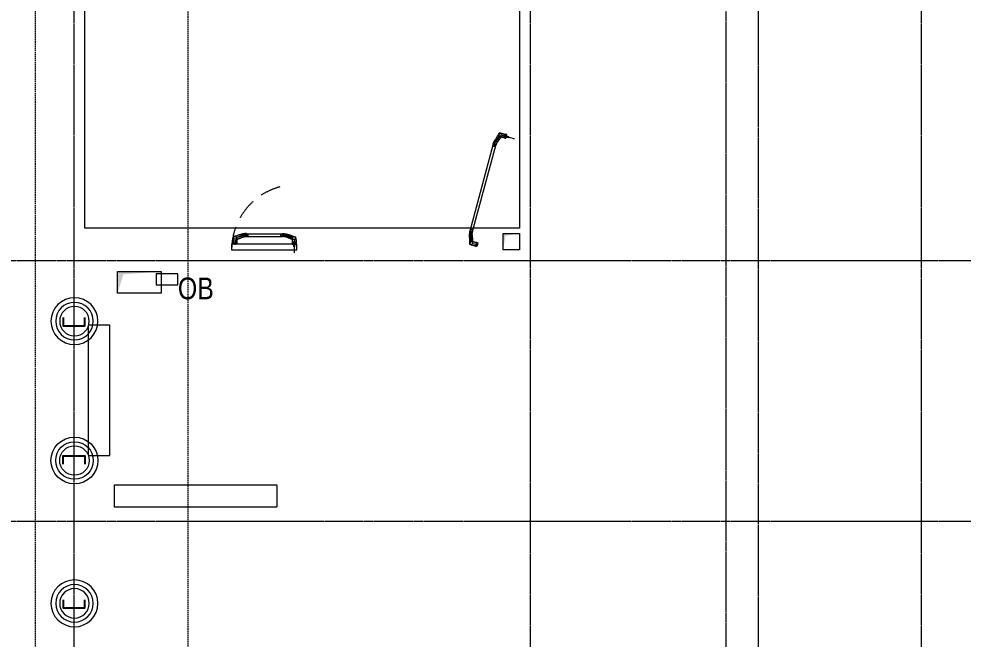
# Model space of a CAD drawing. Header units: millimetres. Extents: x -65509 to 912790, y 446 to 713294.
# Drawn here: x 116889 to 125580, y 382689 to 388404 of the extents above; entities that cross this region are included whole.
import ezdxf

# ---------------------------------------------------------------- set-up
doc = ezdxf.new("R2010")
doc.units = ezdxf.units.MM
for name, pattern in [('CENTER2', [28.575, 19.05, -3.175, 3.175, -3.175]), ('CENTERLINE', [30, 12, -1.5, 3, -1.5, 12]), ('DASHED', [19.05, 12.7, -6.35]), ('HIDDEN', [9.525, 6.35, -3.175]), ('HIDDEN2', [4.7625, 3.175, -1.5875])]:
    doc.linetypes.add(name, pattern=pattern)
for name, color, linetype, lineweight in [('АР_Двери_внутренние_антипаника', 250, 'Continuous', 0), ('АР_Разрезы марка', 7, 'Continuous', 13), ('АР_Ф_ЛК', 250, 'Continuous', 5), ('ВК_Шахты', 250, 'Continuous', 9), ('КМ_Фахверки', 250, 'Continuous', 25), ('ОВ_коллекторы', 250, 'Continuous', 25), ('ОВ_Отопление', 250, 'Continuous', 5), ('РД_Оси_100', 250, 'Continuous', 0)]:
    doc.layers.add(name, color=color, linetype=linetype, lineweight=lineweight)
doc.layers.add('АР_Делит', color=250, linetype='Continuous', lineweight=0, plot=False)
doc.layers.add('АР_Отопительные приборы', color=1, linetype='HIDDEN2', lineweight=0, true_color=0xff0000)
doc.styles.add('style1', font='ARIALN.TTF')

# ---------------------------------------------------------------- blocks, each defined once
blk = doc.blocks.new('СОШ_2200_АР_ОСИ_М100_28.05.24')
at = {"layer": 'АР_Делит', "color": 5, "linetype": 'DASHED'}
blk.add_lwpolyline([(114955, 135155), (114955, -355), (93595.036, -355), (93595.036, 13855), (94145, 13855), (94145, 68320), (66055, 68320), (66055, 13857.73), (83455, 13857.73), (83455, -355), (45245, -355), (45245, 13145), (44695, 13145), (44695, 26755), (45245, 26755), (45245, 68320), (20455, 68320), (20455, 26755), (27955, 26755), (27955, 13145), (-355, 13145), (-355, 100855)], dxfattribs=at)
at = {"layer": 'РД_Оси_100', "linetype": 'CENTER2'}
for p, q in [((0, -6155), (0, 139938.679)), ((4200, -6155), (4200, 139938.679)), ((-5954.958, 90900), (119910, 90900)), ((-5954.958, 88500), (119910, 88500))]:
    blk.add_line(p, q, dxfattribs=at)
for points in [[(5849.555, 139938.679), (6000, 139538.679), (6000, -6194.559)], [(6300, -6195.83), (6300, 139538.679), (6450, 139938.679)], [(7800, -6155), (7800, 139938.679)]]:
    blk.add_lwpolyline(points, dxfattribs=at)
blk = doc.blocks.new('ЛК_4000х9400')
for points in [[(6500, 3915), (2300, 3915), (2300, 3955), (6800, 3955), (6800, 3915), (6500, 3915)], [(4128.6, 45), (2300, 45), (2300, 85), (4146.2, 85)], [(4601.1, 85), (6800, 85), (6800, 45), (4583.4, 45)]]:
    blk.add_lwpolyline(points)
at = {"layer": 'АР_Делит'}
blk.add_lwpolyline([(-400, 4000), (9000, 4000), (9000, 0), (-400, 0)], close=True, dxfattribs=at)
at = {"layer": 'АР_Ф_ЛК'}
for p, q in [((2600, 4000), (2600, 3955)), ((2900, 4000), (2900, 3955)), ((3200, 4000), (3200, 3955)), ((3500, 4000), (3500, 3955)), ((3800, 4000), (3800, 3955)), ((4100, 4000), (4100, 3955)), ((4400, 4000), (4400, 3955)), ((4700, 4000), (4700, 3955)), ((5000, 4000), (5000, 3955)), ((5300, 4000), (5300, 3955)), ((5600, 4000), (5600, 3955)), ((5900, 4000), (5900, 3955)), ((6200, 4000), (6200, 3955)), ((6500, 4000), (6500, 3955)), ((2600, 3915), (2600, 2255)), ((2900, 3915), (2900, 2255)), ((3200, 3915), (3200, 2255)), ((3500, 3915), (3500, 2255)), ((3800, 3915), (3800, 2255)), ((4100, 3915), (4100, 2255)), ((4400, 3915), (4400, 2255)), ((4700, 3915), (4700, 2255)), ((5000, 3915), (5000, 2255)), ((5300, 3915), (5300, 2255)), ((5600, 3915), (5600, 2255)), ((5900, 3915), (5900, 2255)), ((6200, 3915), (6200, 2255)), ((6500, 3915), (6500, 2255)), ((2600, 2215), (2600, 2190)), ((2900, 2215), (2900, 2190)), ((3200, 2215), (3200, 2190)), ((3500, 2215), (3500, 2190)), ((3800, 2215), (3800, 2190)), ((4100, 2215), (4100, 2190)), ((4400, 2215), (4400, 2190)), ((4700, 2215), (4700, 2190)), ((5000, 2215), (5000, 2190)), ((5300, 2215), (5300, 2190)), ((5600, 2215), (5600, 2190)), ((5900, 2215), (5900, 2190)), ((6200, 2215), (6200, 2190)), ((6500, 2215), (6500, 2190)), ((2600, 2150), (2600, 1850)), ((6500, 2150), (6500, 1850)), ((2600, 1810), (2600, 1785)), ((2600, 1745), (2600, 85)), ((2900, 1810), (2900, 1785)), ((2900, 1745), (2900, 85)), ((3200, 1810), (3200, 1785)), ((3200, 1745), (3200, 85)), ((3500, 1810), (3500, 1785)), ((3500, 1745), (3500, 85)), ((3800, 1810), (3800, 1785)), ((3800, 1745), (3800, 85)), ((4100, 1810), (4100, 1785)), ((4100, 1745), (4100, 85)), ((4400, 1810), (4400, 1785)), ((4400, 1745), (4400, 660.7)), ((4700, 1810), (4700, 1785)), ((4700, 1745), (4700, 1341.4)), ((5600, 1810), (5600, 1785)), ((5600, 1745), (5600, 85)), ((5900, 1810), (5900, 1785)), ((5900, 1745), (5900, 85)), ((6200, 1810), (6200, 1785)), ((6200, 1745), (6200, 85)), ((6500, 1810), (6500, 1785)), ((6500, 1745), (6500, 85)), ((5300, 1670.8), (5300, 85)), ((5000, 912.3), (5000, 85)), ((4700, 309.5), (4700, 85)), ((2600, 45), (2600, 0)), ((2900, 45), (2900, 0)), ((3200, 45), (3200, 0)), ((3500, 45), (3500, 0)), ((3800, 45), (3800, 0)), ((4100, 45), (4100, 0)), ((4700, 45), (4700, 0)), ((5000, 45), (5000, 0)), ((5300, 45), (5300, 0)), ((5600, 45), (5600, 0)), ((5900, 45), (5900, 0)), ((6200, 45), (6200, 0)), ((6500, 45), (6500, 0))]:
    blk.add_line(p, q, dxfattribs=at)
for points in [[(6500, 3085, 0, 150, 0), (6033.8, 3085, 0, 0, 0), (2600, 3085, 0, 0, 0)], [(2600, 915, 0, 150, 0), (3066.2, 915, 0, 0, 0), (4400, 915, 0, 0, 0)], [(5121.5, 915, 0, 150, 0), (5587.8, 915, 0, 0, 0), (6500, 915, 0, 0, 0)]]:
    blk.add_lwpolyline(points, format="xyseb", dxfattribs=at)
for points in [[(4877.9, 1745), (2445, 1745), (2445, 2255), (6655, 2255), (6655, 1745), (5332.7, 1745)], [(4895.5, 1785), (2485, 1785), (2485, 2215), (6615, 2215), (6615, 1785), (5350.3, 1785)], [(4906.5, 1810), (2510, 1810), (2510, 2190), (6590, 2190), (6590, 1810), (5361.3, 1810)]]:
    blk.add_lwpolyline(points, dxfattribs=at)
for points in [[(2550, 2150), (6550, 2150), (6550, 1850), (2550, 1850)], [(2600, 2150), (6500, 2150), (6500, 1850), (2600, 1850)]]:
    blk.add_lwpolyline(points, close=True, dxfattribs=at)
at = {"layer": 'АР_Ф_ЛК', "lineweight": 0}
for points in [[(4924.2, 1850), (4566.9, 1039.4), (4659.5, 862), (4373.5, 988), (4466.1, 810.6), (4108.8, 0)], [(5379, 1850), (5021.7, 1039.4), (5114.3, 862), (4828.3, 988), (4920.9, 810.6), (4563.6, 0)]]:
    blk.add_lwpolyline(points, dxfattribs=at)
blk = doc.blocks.new('otv')
at = {"linetype": 'Continuous'}
blk.add_lwpolyline([(0, -1), (0, 0), (1, 0), (1, -1)], close=True, dxfattribs=at)
blk.add_solid([(0, -1), (0, 0), (0.135, -0.137), (1, 0)], dxfattribs=at)
blk = doc.blocks.new('Ф_пеноблок 200')
at = {"layer": 'АР_Делит', "color": 1}
for radius in [216.3, 173, 136.2]:
    blk.add_circle((103.4, -41.9), radius, dxfattribs=at)
at = {"layer": 'КМ_Фахверки'}
blk.add_lwpolyline([(0, -75), (0, 0), (200, 0), (200, -75)], dxfattribs=at)
blk = doc.blocks.new('UUNEW01NEW00')
at = {"layer": 'АР_Двери_внутренние_антипаника', "color": 1, "linetype": 'Continuous'}
for p, q in [((-9.3, 0.2), (-14.4, -1.5)), ((-9.2, 0.8), (-9.3, 0.2)), ((-9.3, -0.1), (-9.3, 0.2)), ((-9.2, 0.2), (-9.3, 0.2)), ((-9.1, 1), (-9.2, 0.8)), ((-8.9, 0.5), (-9.2, 0.2)), ((-9.1, 19.3), (-8.9, 19.4)), ((-9.1, 19.3), (-9, 18.8)), ((-9, 1.2), (-9.1, 1)), ((-9, 18.8), (-8.8, 18.6)), ((-8.8, 1.3), (-9, 1.2)), ((-8.9, 19.4), (-8.5, 19.5)), ((-8.7, 0.8), (-8.9, 0.5)), ((-8.8, 18.6), (-8.6, 18.4)), ((-8.6, 0.9), (-8.7, 0.8)), ((-8.6, 18.4), (-8.4, 18.2)), ((-8.6, 1), (-8.6, 0.9)), ((-8.5, 1), (-8.6, 1)), ((-8.5, 19.5), (-8.2, 19.5)), ((-8.4, 0.8), (-8.5, 1.5)), ((-8.4, 1.3), (-8.5, 1)), ((-8.4, 18.2), (-8.1, 18.1)), ((-8.4, 1.4), (-8.4, 0.4)), ((-8.3, 0.5), (-8.4, 0.8)), ((-8.4, 0.4), (-8.4, -0.4)), ((-8.4, 0.4), (-8.3, 0.4)), ((-8.1, 0.2), (-8.3, 0.5)), ((-8.2, 19.5), (-7.8, 19.6)), ((-8.1, 18.1), (-7.6, 18)), ((-7.8, 0.1), (-8.1, 0.2)), ((-7.8, 19.6), (-7.5, 19.6)), ((-7.4, 0), (-7.8, 0.1)), ((-7.5, 18.3), (-7.6, 18.2)), ((-7.6, 18.2), (-7.6, 18)), ((-7.6, 18), (-7.6, 16.2)), ((-7.6, 16.2), (-7.6, 14.1)), ((-7.6, 14.1), (-7.6, 12.2)), ((-7.6, 12.2), (-7.6, 9.8)), ((-7.6, 9.8), (-7.6, 7.8)), ((-7.6, 7.8), (-7.6, 6.2)), ((-7.6, 6.2), (-7.6, 4.7)), ((-7.6, 4.7), (-7.5, 3.2)), ((-7.5, 19.6), (-7.1, 19.6)), ((-7.4, 18.3), (-7.5, 18.3)), ((-7.5, 3.2), (-7.5, 1.6)), ((-7.5, 1.6), (-7.4, 0)), ((-7.5, 0), (-7.5, 0)), ((-7.5, 0), (-7.3, 0)), ((-7.3, 18.3), (-7.4, 18.3)), ((-7.4, 0), (7.4, 0)), ((-7.2, 18.3), (-7.3, 18.3)), ((-7.3, 0), (7.3, 0)), ((-7.1, 18.3), (-7.2, 18.3)), ((-7.1, 24), (-7.1, 19.6)), ((-7.1, 19.6), (7.1, 19.6)), ((-7.1, 19.6), (-7.1, 18.3)), ((7.1, 18.3), (-7.1, 18.3)), ((-3.5, 16), (-4.6, 16.4)), ((-4.6, 16.4), (-4.6, 16.3)), ((-3.5, 15.9), (-4.6, 16.3)), ((-4.6, 16.3), (-3.8, 14.8)), ((-3.8, 14.8), (-3.3, 14.8)), ((-3, 14.7), (-3.8, 14.7)), ((-3.8, 14.7), (-3.8, 14.6)), ((-3, 14.6), (-3.8, 14.6)), ((-3.8, 14.6), (-3.8, 13.7)), ((-3.8, 13.7), (-3, 13.7)), ((-3.3, 14.8), (-3.6, 15.5)), ((-3.6, 15.5), (-2.7, 15.3)), ((-3.3, 14.9), (-3.6, 15.5)), ((-2.3, 15.7), (-3.5, 16)), ((-2.3, 15.6), (-3.5, 15.9)), ((-3.1, 14.4), (-3.4, 14.4)), ((-3.4, 14.4), (-3.4, 13.9)), ((-3.4, 14), (-3.1, 14)), ((-3.4, 13.9), (-3.1, 13.9)), ((-3.3, 14.9), (-3.3, 14.8)), ((-3, 14.4), (-3.1, 14.4)), ((-3.1, 14), (-3.1, 13.9)), ((-3.1, 14), (-3, 14)), ((-3.1, 13.9), (-3, 13.9)), ((-3, 14.7), (-3, 14.6)), ((-2.9, 14.7), (-3, 14.7)), ((-2.9, 14.6), (-3, 14.6)), ((-2.9, 14.4), (-3, 14.4)), ((-3, 14.4), (-3, 14.4)), ((-3, 14.4), (-3, 14.4)), ((-3, 14), (-3, 14)), ((-3, 14), (-3, 14)), ((-3, 14), (-2.9, 14)), ((-3, 13.9), (-3, 13.9)), ((-3, 13.9), (-3, 13.9)), ((-3, 13.9), (-2.9, 13.9)), ((-3, 13.7), (-2.9, 13.7)), ((-2.8, 14.7), (-2.9, 14.7)), ((-2.9, 14.7), (-2.9, 14.7)), ((-2.8, 14.5), (-2.9, 14.6)), ((-2.9, 14.6), (-2.9, 14.6)), ((-2.9, 14.3), (-2.9, 14.4)), ((-2.9, 14.3), (-2.9, 14.3)), ((-2.9, 14.3), (-2.9, 14.3)), ((-2.9, 14.3), (-2.9, 14.3)), ((-2.9, 14), (-2.9, 14.3)), ((-2.9, 14.1), (-2.9, 14)), ((-2.9, 14), (-2.9, 14.1)), ((-2.9, 14.1), (-2.9, 14.1)), ((-2.9, 14.1), (-2.9, 14.1)), ((-2.9, 14.1), (-2.9, 14.1)), ((-2.9, 14), (-2.9, 14)), ((-2.9, 13.9), (-2.9, 14)), ((-2.9, 14), (-2.9, 14)), ((-2.9, 14), (-2.9, 14)), ((-2.9, 13.9), (-2.9, 13.9)), ((-2.9, 13.9), (-2.9, 13.9)), ((-2.9, 13.7), (-2.8, 13.7)), ((-2.7, 14.6), (-2.8, 14.7)), ((-2.7, 14.5), (-2.8, 14.5)), ((-2.8, 13.7), (-2.8, 13.8)), ((-2.8, 13.8), (-2.7, 13.8)), ((-2.7, 15.3), (-1.7, 15.1)), ((-2.6, 14.6), (-2.7, 14.6)), ((-2.6, 14.5), (-2.7, 14.5)), ((-2.7, 13.8), (-2.6, 13.8)), ((-2.6, 14.5), (-2.6, 14.6)), ((-2.6, 14.6), (-2.6, 14.6)), ((-2.6, 14.4), (-2.6, 14.5)), ((-2.5, 14.5), (-2.6, 14.5)), ((-2.5, 14.4), (-2.6, 14.4)), ((-2.6, 14.4), (-2.6, 14.4)), ((-2.6, 13.8), (-2.6, 13.9)), ((-2.6, 13.9), (-2.5, 13.9)), ((-2.5, 14.4), (-2.5, 14.5)), ((-2.5, 14.4), (-2.5, 14.3)), ((-2.5, 14.3), (-2.5, 14.4)), ((-2.5, 14), (-2.5, 14.3)), ((-2.5, 13.9), (-2.5, 14)), ((-1, 15.5), (-2.3, 15.7)), ((-1, 15.4), (-2.3, 15.6)), ((-2.2, 14.5), (-2.3, 14.5)), ((-2.3, 14.5), (-2.3, 14.4)), ((-2.3, 14.4), (-2.3, 14.3)), ((-2.2, 14.4), (-2.3, 14.4)), ((-2.3, 14.4), (-2.3, 14.3)), ((-2.3, 14.3), (-2.3, 14)), ((-2.3, 14), (-2.3, 13.9)), ((-2.3, 13.9), (-2.3, 13.9)), ((-2.3, 13.9), (-2.2, 13.8)), ((-2.1, 14.6), (-2.2, 14.6)), ((-2.2, 14.6), (-2.2, 14.5)), ((-2.1, 14.5), (-2.2, 14.5)), ((-2.2, 14.5), (-2.2, 14.4)), ((-2.2, 13.8), (-2.2, 13.8)), ((-2.2, 13.8), (-2.1, 13.8)), ((-2, 14.7), (-2.1, 14.6)), ((-2, 14.6), (-2.1, 14.5)), ((-2.1, 14.6), (-2.1, 14.6)), ((-2.1, 14.5), (-2.1, 14.5)), ((-2.1, 13.8), (-2, 13.7)), ((-1.9, 14.7), (-2, 14.7)), ((-1.9, 14.6), (-2, 14.6)), ((-2, 13.7), (-2, 13.7)), ((-2, 13.7), (-1.9, 13.7)), ((-1.8, 14.7), (-1.9, 14.7)), ((-1.8, 14.6), (-1.9, 14.6)), ((-1.8, 14.4), (-1.9, 14.4)), ((-1.9, 14.4), (-1.9, 14.3)), ((-1.9, 14.3), (-1.9, 14)), ((-1.9, 14.3), (-1.9, 14.3)), ((-1.9, 14.3), (-1.9, 14.3)), ((-1.9, 14.3), (-1.9, 14.3)), ((-1.9, 14.1), (-1.9, 14.1)), ((-1.9, 14.1), (-1.9, 14.1)), ((-1.9, 14.1), (-1.9, 14.1)), ((-1.9, 14.1), (-1.8, 14)), ((-1.9, 14), (-1.9, 14)), ((-1.9, 14), (-1.9, 14)), ((-1.9, 14), (-1.9, 13.9)), ((-1.9, 13.9), (-1.8, 13.9)), ((-1.9, 13.7), (-1.8, 13.7)), ((-1.8, 14.7), (-1.8, 14.6)), ((-1.5, 14.7), (-1.8, 14.7)), ((-1.5, 14.6), (-1.8, 14.6)), ((-1.7, 14.4), (-1.8, 14.4)), ((-1.8, 14.4), (-1.8, 14.4)), ((-1.8, 14.4), (-1.8, 14.4)), ((-1.8, 14), (-1.8, 14)), ((-1.8, 14), (-1.8, 14)), ((-1.8, 14), (-1.7, 14)), ((-1.8, 13.9), (-1.8, 13.9)), ((-1.8, 13.9), (-1.8, 13.9)), ((-1.8, 13.9), (-1.7, 13.9)), ((-1.8, 13.7), (-1.5, 13.7)), ((-1.7, 15.1), (-0.7, 15)), ((-1.7, 14.4), (-1.7, 14.4)), ((-1.6, 14.4), (-1.7, 14.4)), ((-1.7, 14), (-1.7, 13.9)), ((-1.7, 14), (-1.7, 14)), ((-1.7, 14), (-1.6, 14)), ((-1.7, 13.9), (-1.6, 13.9)), ((-1.7, 13.9), (-1.7, 13.9)), ((-1.5, 14.4), (-1.6, 14.4)), ((-1.6, 14.4), (-1.6, 14.4)), ((-1.6, 14), (-1.6, 13.9)), ((-1.6, 14), (-1.6, 14)), ((-1.6, 14), (-1.5, 14)), ((-1.6, 13.9), (-1.6, 13.9)), ((-1.6, 13.9), (-1.5, 13.9)), ((-1.5, 14.7), (-1.5, 14.6)), ((-1.4, 14.7), (-1.5, 14.7)), ((-1.4, 14.6), (-1.5, 14.6)), ((-1.4, 14.3), (-1.5, 14.4)), ((-1.5, 14.4), (-1.5, 14.4)), ((-1.5, 14.4), (-1.5, 14.4)), ((-1.5, 14), (-1.4, 14.1)), ((-1.5, 14), (-1.5, 14)), ((-1.5, 14), (-1.5, 14)), ((-1.5, 14), (-1.5, 14)), ((-1.5, 13.9), (-1.5, 13.9)), ((-1.5, 13.9), (-1.5, 13.9)), ((-1.5, 13.9), (-1.5, 13.9)), ((-1.5, 13.9), (-1.4, 13.9)), ((-1.5, 13.7), (-1.4, 13.7)), ((-1.3, 14.7), (-1.4, 14.7)), ((-1.3, 14.6), (-1.4, 14.6)), ((-1.4, 14.3), (-1.4, 14.3)), ((-1.4, 14.3), (-1.4, 14.3)), ((-1.4, 14.3), (-1.4, 14.3)), ((-1.4, 14), (-1.4, 14.3)), ((-1.4, 14.1), (-1.4, 14)), ((-1.4, 14.1), (-1.4, 14.1)), ((-1.4, 14.1), (-1.4, 14.1)), ((-1.4, 14.1), (-1.4, 14.1)), ((-1.4, 13.9), (-1.4, 14)), ((-1.4, 14), (-1.4, 14)), ((-1.4, 14), (-1.4, 14)), ((-1.4, 13.7), (-1.3, 13.7)), ((-1.2, 14.6), (-1.3, 14.7)), ((-1.3, 14.7), (-1.3, 14.7)), ((-1.3, 14.5), (-1.3, 14.6)), ((-1.2, 14.5), (-1.3, 14.5)), ((-1.3, 13.7), (-1.2, 13.8)), ((-1.1, 14.6), (-1.2, 14.6)), ((-1.1, 14.5), (-1.2, 14.5)), ((-1.2, 13.8), (-1.2, 13.8)), ((-1.2, 13.8), (-1.1, 13.8)), ((-1.1, 14.5), (-1.1, 14.6)), ((-1.1, 14.6), (-1.1, 14.6)), ((-1.1, 14.4), (-1.1, 14.5)), ((-1, 14.5), (-1.1, 14.5)), ((-1, 14.4), (-1.1, 14.4)), ((-1.1, 14.4), (-1.1, 14.4)), ((-1.1, 13.8), (-1.1, 13.9)), ((-1.1, 13.9), (-1, 13.9)), ((0, 16.5), (-1, 15.5)), ((0, 16.4), (-1, 15.4)), ((-1, 15.5), (-1, 15.4)), ((-1, 14.4), (-1, 14.5)), ((-1, 14.3), (-1, 14.4)), ((-1, 14.4), (-1, 14.3)), ((-1, 14), (-1, 14.3)), ((-1, 13.9), (-1, 14)), ((0, 14.7), (-0.8, 14.7)), ((-0.8, 14.7), (-0.8, 14.6)), ((0, 14.6), (-0.8, 14.6)), ((-0.8, 14.6), (-0.8, 13.7)), ((-0.8, 13.7), (-0.4, 13.7)), ((-0.7, 15), (0, 15.7)), ((-0.1, 14.4), (-0.4, 14.4)), ((-0.4, 14.4), (-0.4, 14.2)), ((-0.4, 14.3), (-0.1, 14.3)), ((-0.4, 14.2), (-0.1, 14.2)), ((-0.4, 14.1), (-0.2, 14.1)), ((-0.4, 13.7), (-0.4, 14.1)), ((-0.2, 14.1), (0, 13.7)), ((0, 14.4), (-0.1, 14.4)), ((-0.1, 14.4), (-0.1, 14.4)), ((-0.1, 14.4), (-0.1, 14.4)), ((-0.1, 14.3), (-0.1, 14.2)), ((-0.1, 14.3), (-0.1, 14.3)), ((-0.1, 14.3), (-0.1, 14.3)), ((-0.1, 14.3), (0, 14.3)), ((-0.1, 14.2), (-0.1, 14.2)), ((-0.1, 14.2), (-0.1, 14.2)), ((-0.1, 14.2), (0, 14.2)), ((0, 16.5), (0, 16.4)), ((1, 15.5), (0, 16.5)), ((1, 15.4), (0, 16.4)), ((0, 15.7), (0.7, 15)), ((0, 14.7), (0, 14.6)), ((0.1, 14.7), (0, 14.7)), ((0.1, 14.6), (0, 14.6)), ((0, 14.3), (0, 14.4)), ((0, 14.4), (0, 14.4)), ((0, 14.3), (0, 14.4)), ((0, 14.4), (0, 14.4)), ((0, 14.4), (0, 14.4)), ((0, 14.4), (0, 14.4)), ((0, 14.4), (0, 14.4)), ((0, 14.3), (0, 14.3)), ((0, 14.3), (0, 14.3)), ((0, 14.3), (0, 14.3)), ((0, 14.2), (0, 14.3)), ((0, 14.3), (0, 14.3)), ((0, 14.3), (0, 14.3)), ((0, 14.3), (0, 14.3)), ((0, 14.2), (0, 14.2)), ((0, 14.2), (0, 14.2)), ((0, 13.7), (0.5, 13.7)), ((0.2, 14.7), (0.1, 14.7)), ((0.2, 14.6), (0.1, 14.6)), ((0.3, 14.6), (0.2, 14.7)), ((0.2, 14.7), (0.2, 14.7)), ((0.2, 14.5), (0.2, 14.6)), ((0.3, 14.5), (0.2, 14.5)), ((0.5, 13.7), (0.2, 14.1)), ((0.2, 14.1), (0.3, 14.1)), ((0.4, 14.6), (0.3, 14.6)), ((0.4, 14.5), (0.3, 14.5)), ((0.3, 14.1), (0.4, 14.2)), ((0.3, 14.1), (0.3, 14.1)), ((0.5, 13.8), (0.3, 14.1)), ((0.4, 14.5), (0.4, 14.6)), ((0.4, 14.6), (0.4, 14.6)), ((0.4, 14.4), (0.4, 14.5)), ((0.4, 14.4), (0.4, 14.5)), ((0.4, 14.5), (0.4, 14.5)), ((0.4, 14.3), (0.4, 14.4)), ((0.4, 14.4), (0.4, 14.4)), ((0.4, 14.4), (0.4, 14.4)), ((0.4, 14.2), (0.4, 14.3)), ((0.4, 14.3), (0.4, 14.3)), ((0.4, 14.2), (0.4, 14.2)), ((0.5, 13.8), (0.5, 13.7)), ((0.7, 15), (1.7, 15.1)), ((0.7, 14.7), (0.7, 14.6)), ((1.4, 14.7), (0.7, 14.7)), ((1.4, 14.6), (0.7, 14.6)), ((0.7, 14.6), (0.7, 13.7)), ((0.7, 13.7), (1.1, 13.7)), ((2.3, 15.7), (1, 15.5)), ((2.3, 15.6), (1, 15.4)), ((1, 15.5), (1, 15.4)), ((1.1, 13.7), (1.1, 14.3)), ((1.1, 14.3), (1.2, 14.3)), ((1.2, 14.3), (1.5, 13.7)), ((1.4, 14.7), (1.4, 14.6)), ((1.6, 14.2), (1.4, 14.7)), ((1.6, 14.1), (1.4, 14.6)), ((1.5, 13.7), (1.8, 13.7)), ((1.6, 14.2), (1.6, 14.1)), ((1.7, 14.2), (1.6, 14.2)), ((1.7, 14.1), (1.6, 14.1)), ((1.7, 15.1), (2.7, 15.3)), ((1.9, 14.7), (1.7, 14.2)), ((1.9, 14.6), (1.7, 14.1)), ((1.7, 14.2), (1.7, 14.1)), ((1.8, 13.7), (2, 14.3)), ((1.9, 14.7), (1.9, 14.6)), ((2.5, 14.7), (1.9, 14.7)), ((2.5, 14.6), (1.9, 14.6)), ((2, 14.3), (2.2, 14.3)), ((2.2, 14.3), (2.2, 13.7)), ((2.2, 13.7), (2.5, 13.7)), ((3.5, 16), (2.3, 15.7)), ((3.5, 15.9), (2.3, 15.6)), ((2.5, 14.7), (2.5, 14.6)), ((2.5, 13.7), (2.5, 14.6)), ((2.7, 15.3), (3.6, 15.5)), ((3.1, 14.7), (2.7, 13.8)), ((3.1, 14.6), (2.7, 13.7)), ((2.7, 13.8), (2.7, 13.7)), ((2.7, 13.7), (3.2, 13.7)), ((3.1, 14.7), (3.1, 14.6)), ((3.9, 14.7), (3.1, 14.7)), ((3.9, 14.6), (3.1, 14.6)), ((3.2, 13.7), (3.2, 13.9)), ((3.2, 13.9), (3.8, 13.9)), ((3.6, 15.5), (3.3, 14.8)), ((3.6, 15.5), (3.3, 14.9)), ((3.3, 14.9), (3.3, 14.8)), ((3.3, 14.8), (3.8, 14.8)), ((3.4, 14.3), (3.3, 14)), ((3.3, 14.1), (3.7, 14.1)), ((3.3, 14), (3.7, 14)), ((3.6, 14.3), (3.4, 14.3)), ((4.6, 16.4), (3.5, 16)), ((4.6, 16.3), (3.5, 15.9)), ((3.7, 14), (3.6, 14.3)), ((3.8, 14.8), (4.6, 16.3)), ((3.8, 13.9), (3.8, 13.7)), ((3.8, 13.7), (4.2, 13.7)), ((3.9, 14.7), (3.9, 14.6)), ((4.2, 13.8), (3.9, 14.7)), ((4.2, 13.7), (3.9, 14.6)), ((4.2, 13.8), (4.2, 13.7)), ((4.6, 16.4), (4.6, 16.3)), ((6.7, -9.4), (7.3, 0)), ((7.1, 19.6), (7.1, 24)), ((7.1, 19.6), (7.1, 18.3)), ((7.1, 19.6), (7.5, 19.6)), ((7.2, 18.3), (7.1, 18.3)), ((7.3, 18.3), (7.2, 18.3)), ((7.5, 18.3), (7.3, 18.3)), ((7.4, 0), (7.5, 2)), ((7.8, 0.1), (7.4, 0)), ((7.5, 19.6), (7.8, 19.6)), ((7.6, 18.2), (7.5, 18.3)), ((7.5, 2), (7.6, 4)), ((7.6, 18), (7.6, 18.2)), ((7.6, 18), (8.1, 18.1)), ((7.6, 16.2), (7.6, 18)), ((7.6, 14.2), (7.6, 16.2)), ((7.6, 12.3), (7.6, 14.2)), ((7.6, 9.9), (7.6, 12.3)), ((7.6, 8), (7.6, 9.9)), ((7.6, 5.9), (7.6, 8)), ((7.6, 4), (7.6, 5.9)), ((7.8, 19.6), (8.2, 19.5)), ((8.1, 0.2), (7.8, 0.1)), ((8.1, 18.1), (8.4, 18.2)), ((8.3, 0.5), (8.1, 0.2)), ((8.2, 19.5), (8.5, 19.5)), ((8.4, 0.8), (8.3, 0.5)), ((8.4, 18.2), (8.6, 18.4)), ((8.5, 19.5), (8.9, 19.4)), ((8.6, 18.4), (8.8, 18.6)), ((8.8, 18.6), (9, 18.8)), ((8.9, 19.4), (9.1, 19.3)), ((9, 18.8), (9.1, 19.3)), ((-52.5, -11.9), (-52.5, -19.8)), ((-52.5, -19.8), (-52.5, -25.1)), ((-52.5, -25.1), (-47.5, -25.1)), ((-47.5, -11.9), (-47.5, -19.8)), ((-47.5, -11.9), (-47.5, -11.9)), ((-47.5, -19.8), (-46, -19.6)), ((-45.9, -19.8), (-47.5, -19.8)), ((-47.5, -19.8), (-47.5, -25.1)), ((-46, -19.6), (-44.5, -19.2)), ((-44.3, -19.8), (-45.9, -19.8)), ((-43.1, -11.4), (-44.5, -11.6)), ((-44.5, -19.2), (-42.9, -18.5)), ((-42.5, -19.7), (-44.3, -19.8)), ((-41.6, -11.2), (-43.1, -11.4)), ((-42.9, -18.5), (-41.3, -17.7)), ((-40.6, -19.6), (-42.5, -19.7)), ((-39.3, -10.7), (-41.6, -11.2)), ((-41.3, -17.7), (-39, -16.7)), ((-37.8, -19.2), (-40.6, -19.6)), ((-36.7, -9.9), (-39.3, -10.7)), ((-39, -16.7), (-36.4, -15.7)), ((-34.9, -18.5), (-37.8, -19.2)), ((-33.8, -8.9), (-36.7, -9.9)), ((-36.4, -15.7), (-33.5, -14.5)), ((-31.9, -17.6), (-34.9, -18.5)), ((-30.7, -7.7), (-33.8, -8.9)), ((-33.5, -14.5), (-30.3, -13.4)), ((-28.7, -16.6), (-31.9, -17.6)), ((-27.2, -6.3), (-30.7, -7.7)), ((-30.3, -13.4), (-26.8, -12.1)), ((-25.2, -15.3), (-28.7, -16.6)), ((-23.3, -4.8), (-27.2, -6.3)), ((-26.8, -12.1), (-22.9, -10.9)), ((-21.4, -13.9), (-25.2, -15.3)), ((-19.1, -3.2), (-23.3, -4.8)), ((-22.9, -10.9), (-18.7, -9.6)), ((-17.3, -12.4), (-21.4, -13.9)), ((-14.4, -1.5), (-19.1, -3.2)), ((-18.7, -9.6), (-14, -8.2)), ((-12.8, -10.8), (-17.3, -12.4)), ((-14, -8.2), (-8.8, -6.6)), ((-7.8, -9.1), (-12.8, -10.8)), ((-9, -3.8), (-9.3, -0.1)), ((-8.8, -6.6), (-9, -3.8)), ((-8.8, -6.6), (-8.8, -6.6)), ((-8.8, -7.3), (-8.8, -6.6)), ((-8.8, -6.6), (-8.7, -6.6)), ((-8.5, -8.1), (-8.8, -7.3)), ((-8.7, -6.6), (-8.6, -6.6)), ((-8.6, -6.6), (-8.4, -6.7)), ((-8.2, -8.7), (-8.5, -8.1)), ((-8.4, -0.4), (-8.3, -0.9)), ((-8.4, -6.7), (-8.1, -6.7)), ((-8.3, -0.9), (-8.3, -1.1)), ((-8.3, -1.1), (-8.3, -1.1)), ((-8.3, -1.2), (-8.2, -1.2)), ((-8.2, -1.2), (-8.2, -1.2)), ((-8.2, -1.2), (-8.2, -1.5)), ((-8.2, -1.5), (-8.2, -1.5)), ((-7.8, -9.1), (-8.2, -8.7)), ((-8.1, -6.7), (-8, -6.6)), ((-8, -7.1), (-8.1, -6.7)), ((-8.1, -6.7), (-8.1, -6.7)), ((-8, -6.6), (-8, -6.6)), ((-8, -6.6), (-7.9, -6.6)), ((-7.6, -7.6), (-8, -7.1)), ((-7.8, -6.9), (-7.9, -6.6)), ((-7.9, -6.6), (-7.9, -6.7)), ((-7.9, -6.7), (-7.9, -6.6)), ((-7.5, -7.2), (-7.8, -6.9)), ((-7.4, -8.9), (-7.8, -9.1)), ((-7.2, -8), (-7.6, -7.6)), ((-7.2, -7.4), (-7.5, -7.2)), ((-7.1, -8.7), (-7.4, -8.9)), ((-7.3, 0), (-7.2, -1.7)), ((-7.2, -1.7), (-7.2, -3.1)), ((-7.2, -3.1), (-7.1, -4.5)), ((-6.9, -7.4), (-7.2, -7.4)), ((-6.7, -8.2), (-7.2, -8)), ((-7.1, -4.5), (-7, -6)), ((-6.7, -8.2), (-7.1, -8.7)), ((-7, -6), (-6.9, -7.4)), ((-6.9, -7.4), (-6.8, -7.5)), ((-6.8, -7.5), (-6.8, -7.5)), ((-6.8, -7.5), (-6.8, -7.6)), ((-6.8, -7.6), (-6.8, -7.6)), ((-6.8, -7.6), (-6.8, -7.6)), ((-6.8, -7.6), (-6.8, -7.6)), ((-6.8, -7.6), (-6.8, -7.6)), ((-6.8, -7.6), (-6.8, -7.6)), ((-6.8, -7.6), (-6.8, -7.6)), ((-6.8, -7.6), (-6.8, -7.6)), ((-6.8, -7.6), (-6.8, -7.6)), ((-6.8, -7.6), (-6.8, -7.6)), ((-6.8, -7.6), (-6.8, -7.6)), ((-6.8, -7.6), (-6.8, -7.6)), ((-6.8, -7.6), (-6.8, -7.6)), ((-6.8, -7.6), (-6.8, -7.6)), ((-6.8, -7.6), (-6.7, -7.8)), ((-6.7, -7.8), (-6.6, -8)), ((-6.6, -8), (-6.7, -8.1)), ((-6.7, -8.1), (-6.7, -8.2)), ((-6.7, -8.2), (5.6, -10.6)), ((5.6, -10.6), (6.3, -10)), ((5.6, -10.6), (6, -10.6)), ((6, -10.6), (6.3, -10.5)), ((6.3, -10), (6.6, -9.7)), ((6.3, -10.5), (6.4, -10.5)), ((6.6, -9.7), (6.7, -9.4)), ((6.7, -9.4), (7.1, -9.3)), ((7.1, -9.3), (7.4, -9.1)), ((7.4, -9.1), (7.6, -8.9)), ((8.3, -0.4), (8.3, -0.3))]:
    blk.add_line(p, q, dxfattribs=at)
at = {"layer": 'АР_Двери_внутренние_антипаника', "color": 40, "linetype": 'Continuous'}
for p, q in [((-8.8, 1.3), (-13.2, -0.1)), ((-9.1, 24), (9.1, 24)), ((-9.1, 19.3), (-9.1, 24)), ((-9, 18.2), (-9.1, 19.3)), ((-9, 17.1), (-9, 18.2)), ((-8.5, 1.5), (-9, 17.1)), ((-8.5, 1.5), (-8.8, 1.3)), ((8.3, 0.5), (8, -3.9)), ((9.1, 24), (9.1, 19.3)), ((-53, -19.5), (-53, -12.4)), ((-53, -24.6), (-53, -19.5)), ((-47.5, -11.9), (-52.5, -11.9)), ((-52.5, -25.1), (-47.5, -25.1)), ((-47.5, -11.9), (-46.3, -11.8)), ((-47.5, -25.1), (-45.1, -25)), ((-45.1, -11.7), (-46.3, -11.8)), ((-44.4, -11.5), (-45.1, -11.7)), ((-45.1, -25), (-44.1, -24.9)), ((-42.2, -11), (-44.4, -11.6)), ((-44.1, -24.9), (-43.6, -24.9)), ((-43.6, -24.9), (-43, -24.8)), ((-43, -24.8), (-42.4, -24.8)), ((-42.4, -24.8), (-41.8, -24.7)), ((-40, -10.4), (-42.2, -11)), ((-41.8, -24.7), (-41.1, -24.6)), ((-41.1, -24.6), (-39.3, -24.3)), ((-38, -9.7), (-40, -10.4)), ((-39.3, -24.3), (-37.6, -23.9)), ((-36.1, -9), (-38, -9.7)), ((-37.6, -23.9), (-36.2, -23.6)), ((-36.2, -23.6), (-35.1, -23.3)), ((-34.2, -8.3), (-36.1, -9)), ((-35.1, -23.3), (-34.2, -23.1)), ((-32.1, -7.5), (-34.2, -8.3)), ((-34.2, -23.1), (-33.1, -22.8)), ((-33.1, -22.8), (-31.7, -22.5)), ((-30.3, -6.7), (-32.1, -7.5)), ((-31.7, -22.5), (-30.1, -22)), ((-28.2, -5.9), (-30.3, -6.7)), ((-30.1, -22), (-28.2, -21.5)), ((-25.9, -4.9), (-28.2, -5.9)), ((-28.2, -21.5), (-26, -20.8)), ((-26, -20.8), (-23.3, -20)), ((-23.3, -3.9), (-25.9, -4.9)), ((-20.4, -2.7), (-23.3, -3.9)), ((-23.3, -20), (-20.2, -19.1)), ((-17, -1.5), (-20.4, -2.7)), ((-20.2, -19.1), (-17.7, -18.3)), ((-17.7, -18.3), (-14.9, -17.4)), ((-13.2, -0.1), (-17, -1.5)), ((-14.9, -17.4), (-11.8, -16.4)), ((-11.8, -16.4), (-8.3, -15.3)), ((-8.3, -15.3), (-4.5, -14.1)), ((-4.5, -14.1), (-0.2, -12.7)), ((-0.2, -12.7), (4.6, -11.2)), ((4.6, -11.2), (5.6, -10.9)), ((5.6, -10.9), (6.4, -10.5)), ((6.4, -10.5), (7.3, -9.6)), ((7.3, -9.6), (7.6, -8.9)), ((7.6, -8.9), (7.7, -8.7)), ((8, -3.9), (7.7, -8.6)), ((7.7, -8.7), (7.7, -8.6))]:
    blk.add_line(p, q, dxfattribs=at)
at = {"layer": 'АР_Двери_внутренние_антипаника', "color": 1, "linetype": 'CENTERLINE'}
blk.add_line((0, 4.4), (0, 26), dxfattribs=at)
at = {"layer": 'АР_Двери_внутренние_антипаника', "color": 1, "linetype": 'HIDDEN'}
for p, q in [((-60.5, -14), (-53, -14)), ((-60.5, -14), (-60.5, -23)), ((-60.5, -23), (-53, -23)), ((-54.5, -17.6), (-54.5, -14.1)), ((-54.5, -14.1), (-53, -14.1)), ((-54.5, -17.6), (-53, -17.6))]:
    blk.add_line(p, q, dxfattribs=at)
at = {"layer": 'АР_Двери_внутренние_антипаника', "color": 1, "linetype": 'Continuous'}
blk.add_arc((490.8, 29.3), 500, 183.3082, 184.1216, dxfattribs=at)
at = {"layer": 'АР_Двери_внутренние_антипаника', "color": 40, "linetype": 'Continuous'}
for centre, radius, start, end in [((-490.9, 27.7), 500, 356.9219, 359.0377), ((-52.5, -12.4), 0.5, 90, 180), ((-52.5, -24.6), 0.5, 180, 270)]:
    blk.add_arc(centre, radius, start, end, dxfattribs=at)
at = {"layer": 'АР_Двери_внутренние_антипаника', "color": 1, "linetype": 'Continuous'}
blk.add_point((0, 0), dxfattribs=at)
blk = doc.blocks.new('66NEW00')
at = {"layer": 'АР_Двери_внутренние_антипаника', "color": 40, "linetype": 'Continuous'}
for p, q in [((9.1, 0), (-9.1, 0)), ((-9.1, 0), (-9.1, -4.7)), ((9.1, -4.7), (9.1, 0)), ((-8.3, -23.5), (-8, -27.9)), ((-8, -27.9), (-7.7, -32.5)), ((-7.7, -32.7), (-7.7, -32.5)), ((-7.6, -32.8), (-7.7, -32.7)), ((-7.3, -33.6), (-7.6, -32.8)), ((-6.4, -34.5), (-7.3, -33.6)), ((-5.6, -34.9), (-6.4, -34.5)), ((-4.6, -35.2), (-5.6, -34.9)), ((0.2, -36.7), (-4.6, -35.2)), ((4.5, -38.1), (0.2, -36.7)), ((8.3, -39.3), (4.5, -38.1)), ((11.8, -40.4), (8.3, -39.3)), ((8.5, -22.4), (9, -6.9)), ((8.5, -22.4), (8.8, -22.7)), ((8.8, -22.7), (13.2, -24.1)), ((9, -5.7), (9.1, -4.7)), ((9, -6.9), (9, -5.7)), ((14.9, -41.4), (11.8, -40.4)), ((13.2, -24.1), (17, -25.5)), ((17.7, -42.3), (14.9, -41.4)), ((17, -25.5), (20.4, -26.7)), ((20.2, -43), (17.7, -42.3)), ((23.3, -44), (20.2, -43)), ((20.4, -26.7), (23.3, -27.9)), ((23.3, -27.9), (25.9, -28.9)), ((25.9, -28.9), (28.2, -29.9)), ((28.2, -29.9), (30.3, -30.7)), ((30.3, -30.7), (32.1, -31.4)), ((32.1, -31.4), (34.2, -32.3)), ((34.2, -32.3), (36.1, -33)), ((36.1, -33), (38, -33.7)), ((38, -33.7), (40, -34.4)), ((40, -34.4), (42.2, -35)), ((42.2, -35), (44.4, -35.5)), ((44.4, -35.5), (45.1, -35.6)), ((45.1, -35.6), (46.3, -35.8)), ((47.5, -35.8), (46.3, -35.8)), ((47.5, -35.8), (52.5, -35.8)), ((53, -43.4), (53, -36.3)), ((53, -48.6), (53, -43.4)), ((26, -44.8), (23.3, -44)), ((28.2, -45.4), (26, -44.8)), ((30.1, -46), (28.2, -45.4)), ((31.7, -46.4), (30.1, -46)), ((33.1, -46.8), (31.7, -46.4)), ((34.2, -47.1), (33.1, -46.8)), ((35.1, -47.3), (34.2, -47.1)), ((36.2, -47.6), (35.1, -47.3)), ((37.6, -47.9), (36.2, -47.6)), ((39.3, -48.2), (37.6, -47.9)), ((41.1, -48.6), (39.3, -48.2)), ((41.8, -48.7), (41.1, -48.6)), ((42.4, -48.7), (41.8, -48.7)), ((43, -48.8), (42.4, -48.7)), ((43.6, -48.9), (43, -48.8)), ((44.1, -48.9), (43.6, -48.9)), ((45.1, -49), (44.1, -48.9)), ((47.5, -49.1), (45.1, -49)), ((52.5, -49.1), (47.5, -49.1))]:
    blk.add_line(p, q, dxfattribs=at)
at = {"layer": 'АР_Двери_внутренние_антипаника', "color": 1, "linetype": 'Continuous'}
for p, q in [((-7.1, -4.4), (-7.1, 0)), ((7.1, 0), (7.1, -4.4)), ((-8.9, -4.6), (-9.1, -4.7)), ((-9, -5.2), (-9.1, -4.7)), ((-8.8, -5.4), (-9, -5.2)), ((-8.5, -4.5), (-8.9, -4.6)), ((-8.6, -5.6), (-8.8, -5.4)), ((-8.4, -5.7), (-8.6, -5.6)), ((-8.2, -4.4), (-8.5, -4.5)), ((-8.1, -5.8), (-8.4, -5.7)), ((-8.4, -23.1), (-8.3, -23.5)), ((-8.3, -23.5), (-8.1, -23.7)), ((-8.3, -24.4), (-8.3, -24.2)), ((-7.8, -4.4), (-8.2, -4.4)), ((-7.6, -5.9), (-8.1, -5.8)), ((-8.1, -23.7), (-7.8, -23.9)), ((-7.5, -4.4), (-7.8, -4.4)), ((-7.8, -23.9), (-7.4, -24)), ((-7.6, -5.8), (-7.5, -5.7)), ((-7.6, -5.9), (-7.6, -5.8)), ((-7.6, -7.7), (-7.6, -5.9)), ((-7.6, -9.8), (-7.6, -7.7)), ((-7.6, -11.7), (-7.6, -9.8)), ((-7.6, -14), (-7.6, -11.7)), ((-7.6, -16), (-7.6, -14)), ((-7.6, -18.1), (-7.6, -16)), ((-7.6, -19.9), (-7.6, -18.1)), ((-7.5, -21.9), (-7.6, -19.9)), ((-7.4, -33.1), (-7.6, -32.8)), ((-7.1, -4.4), (-7.5, -4.4)), ((-7.5, -5.7), (-7.3, -5.7)), ((-7.4, -24), (-7.5, -21.9)), ((7.4, -24), (-7.4, -24)), ((-7.1, -33.3), (-7.4, -33.1)), ((-7.3, -5.7), (-7.2, -5.6)), ((7.3, -24), (-7.3, -24)), ((-6.7, -33.3), (-7.3, -24)), ((-7.2, -5.6), (-7.1, -5.6)), ((7.1, -4.4), (-7.1, -4.4)), ((-7.1, -4.4), (-7.1, -5.6)), ((-7.1, -5.6), (7.1, -5.6)), ((-6.7, -33.3), (-7.1, -33.3)), ((-6.6, -33.7), (-6.7, -33.3)), ((-6.3, -34), (-6.6, -33.7)), ((-6.3, -34.5), (-6.4, -34.4)), ((-5.6, -34.5), (-6.3, -34)), ((-6, -34.6), (-6.3, -34.5)), ((-5.6, -34.5), (-6, -34.6)), ((6.7, -32.2), (-5.6, -34.5)), ((6.7, -31.8), (6.6, -32)), ((6.6, -32), (6.7, -32.1)), ((6.8, -31.6), (6.7, -31.8)), ((6.7, -32.2), (7.2, -32)), ((6.7, -32.1), (6.7, -32.2)), ((6.7, -32.2), (7.1, -32.7)), ((6.9, -31.4), (6.8, -31.5)), ((6.8, -31.5), (6.8, -31.5)), ((6.8, -31.5), (6.8, -31.5)), ((6.8, -31.5), (6.8, -31.6)), ((6.8, -31.6), (6.8, -31.6)), ((6.8, -31.6), (6.8, -31.6)), ((6.8, -31.6), (6.8, -31.6)), ((6.8, -31.6), (6.8, -31.6)), ((6.8, -31.6), (6.8, -31.6)), ((6.8, -31.6), (6.8, -31.6)), ((6.8, -31.6), (6.8, -31.6)), ((6.8, -31.6), (6.8, -31.6)), ((6.8, -31.6), (6.8, -31.6)), ((6.8, -31.6), (6.8, -31.6)), ((6.8, -31.6), (6.8, -31.6)), ((6.8, -31.6), (6.8, -31.6)), ((7, -29.9), (6.9, -31.4)), ((6.9, -31.4), (7.2, -31.3)), ((7.1, -28.5), (7, -29.9)), ((7.1, -4.4), (7.1, -5.6)), ((7.5, -4.4), (7.1, -4.4)), ((7.1, -5.6), (7.2, -5.6)), ((7.2, -27.1), (7.1, -28.5)), ((7.1, -32.7), (7.4, -32.9)), ((7.2, -5.6), (7.3, -5.7)), ((7.3, -24), (7.2, -25.6)), ((7.2, -25.6), (7.2, -27.1)), ((7.2, -31.3), (7.5, -31.2)), ((7.2, -32), (7.6, -31.6)), ((7.3, -5.7), (7.4, -5.7)), ((7.5, -24), (7.3, -24)), ((7.4, -5.7), (7.5, -5.7)), ((7.5, -22.4), (7.4, -24)), ((7.4, -24), (7.8, -23.9)), ((7.4, -32.9), (7.8, -33.1)), ((7.8, -4.4), (7.5, -4.4)), ((7.5, -5.7), (7.6, -5.8)), ((7.6, -19.3), (7.5, -20.8)), ((7.5, -20.8), (7.5, -22.4)), ((7.5, -24), (7.5, -24)), ((7.5, -31.2), (7.8, -30.9)), ((8.1, -5.8), (7.6, -5.9)), ((7.6, -5.8), (7.6, -5.9)), ((7.6, -5.9), (7.6, -7.8)), ((7.6, -7.8), (7.6, -9.9)), ((7.6, -9.9), (7.6, -11.8)), ((7.6, -11.8), (7.6, -14.2)), ((7.6, -14.2), (7.6, -16.2)), ((7.6, -16.2), (7.6, -17.8)), ((7.6, -17.8), (7.6, -19.3)), ((7.6, -31.6), (8, -31.1)), ((8.2, -4.4), (7.8, -4.4)), ((7.8, -23.9), (8.1, -23.7)), ((7.8, -30.9), (7.9, -30.6)), ((7.8, -33.1), (8.2, -32.7)), ((7.8, -33.1), (12.8, -34.8)), ((8, -30.6), (7.9, -30.6)), ((7.9, -30.6), (7.9, -30.6)), ((7.9, -30.6), (7.9, -30.6)), ((8, -31.1), (8.1, -30.6)), ((8.1, -30.6), (8, -30.6)), ((8, -30.6), (8, -30.6)), ((8.4, -5.7), (8.1, -5.8)), ((8.1, -23.7), (8.3, -23.5)), ((8.1, -30.7), (8.1, -30.6)), ((8.4, -30.7), (8.1, -30.7)), ((8.5, -4.5), (8.2, -4.4)), ((8.2, -25.1), (8.2, -25.2)), ((8.3, -25.1), (8.2, -25.1)), ((8.2, -25.2), (8.2, -25.5)), ((8.2, -25.5), (8.2, -25.5)), ((8.2, -32.7), (8.5, -32.1)), ((8.3, -23.5), (8.4, -23.1)), ((8.4, -23.6), (8.3, -23.6)), ((8.4, -24.3), (8.3, -24.8)), ((8.3, -24.8), (8.3, -25.1)), ((8.3, -25.1), (8.3, -25.1)), ((8.6, -5.6), (8.4, -5.7)), ((8.4, -23.1), (8.5, -22.4)), ((8.4, -22.6), (8.5, -22.9)), ((8.4, -22.6), (8.4, -23.6)), ((8.4, -23.6), (8.4, -24.3)), ((8.6, -30.6), (8.4, -30.7)), ((8.9, -4.6), (8.5, -4.5)), ((8.5, -22.9), (8.6, -23)), ((8.5, -32.1), (8.8, -31.3)), ((8.8, -5.4), (8.6, -5.6)), ((8.6, -23), (8.6, -23.1)), ((8.6, -23.1), (8.7, -23.2)), ((8.7, -30.6), (8.6, -30.6)), ((8.7, -23.2), (8.9, -23.4)), ((8.8, -30.6), (8.7, -30.6)), ((9, -5.2), (8.8, -5.4)), ((8.8, -22.7), (9, -22.8)), ((8.8, -30.6), (9, -27.8)), ((14, -32.2), (8.8, -30.6)), ((8.8, -30.6), (8.8, -30.6)), ((8.8, -31.3), (8.8, -30.6)), ((9.1, -4.7), (8.9, -4.6)), ((8.9, -23.4), (9.2, -23.8)), ((9.1, -4.7), (9, -5.2)), ((9, -22.8), (9.1, -22.9)), ((9, -27.8), (9.3, -24)), ((9.1, -22.9), (9.2, -23.2)), ((9.2, -23.2), (9.3, -23.8)), ((9.2, -23.8), (9.3, -23.8)), ((9.3, -23.8), (14.4, -25.5)), ((9.3, -24), (9.3, -23.8)), ((12.8, -34.8), (17.3, -36.4)), ((18.7, -33.6), (14, -32.2)), ((14.4, -25.5), (19.1, -27.2)), ((17.3, -36.4), (21.4, -37.9)), ((22.9, -34.9), (18.7, -33.6)), ((19.1, -27.2), (23.3, -28.8)), ((21.4, -37.9), (25.2, -39.3)), ((26.8, -36.1), (22.9, -34.9)), ((23.3, -28.8), (27.2, -30.3)), ((25.2, -39.3), (28.7, -40.5)), ((30.3, -37.3), (26.8, -36.1)), ((27.2, -30.3), (30.7, -31.7)), ((28.7, -40.5), (31.9, -41.6)), ((33.5, -38.5), (30.3, -37.3)), ((30.7, -31.7), (33.8, -32.9)), ((31.9, -41.6), (34.9, -42.5)), ((36.4, -39.6), (33.5, -38.5)), ((33.8, -32.9), (36.7, -33.9)), ((34.9, -42.5), (37.8, -43.2)), ((39, -40.7), (36.4, -39.6)), ((36.7, -33.9), (39.3, -34.6)), ((37.8, -43.2), (40.6, -43.6)), ((41.3, -41.7), (39, -40.7)), ((39.3, -34.6), (41.6, -35.1)), ((42.9, -42.5), (41.3, -41.7)), ((41.6, -35.1), (43.1, -35.4)), ((44.5, -43.1), (42.9, -42.5)), ((43.1, -35.4), (44.5, -35.6)), ((46, -43.6), (44.5, -43.1)), ((47.5, -35.9), (47.5, -43.7)), ((47.5, -35.9), (47.5, -35.9)), ((52.5, -35.9), (52.5, -43.7)), ((40.6, -43.6), (42.5, -43.7)), ((42.5, -43.7), (44.3, -43.7)), ((44.3, -43.7), (45.9, -43.7)), ((45.9, -43.7), (47.5, -43.7)), ((47.5, -43.7), (46, -43.6)), ((47.5, -43.7), (47.5, -49.1)), ((52.5, -49.1), (47.5, -49.1)), ((52.5, -43.7), (52.5, -49.1))]:
    blk.add_line(p, q, dxfattribs=at)
at = {"layer": 'АР_Двери_внутренние_антипаника', "color": 1, "linetype": 'CENTERLINE'}
blk.add_line((0, -19.6), (0, 2), dxfattribs=at)
at = {"layer": 'АР_Двери_внутренние_антипаника', "color": 1, "linetype": 'HIDDEN'}
for p, q in [((60.5, -38), (53, -38)), ((54.5, -38.1), (53, -38.1)), ((54.5, -41.6), (53, -41.6)), ((54.5, -41.6), (54.5, -38.1)), ((60.5, -38), (60.5, -47)), ((60.5, -47), (53, -47))]:
    blk.add_line(p, q, dxfattribs=at)
at = {"layer": 'АР_Двери_внутренние_антипаника', "color": 40, "linetype": 'Continuous'}
for centre, radius, start, end in [((490.9, 3.7), 500, 180.9623, 183.0781), ((52.5, -36.3), 0.5, 0, 90), ((52.5, -48.6), 0.5, 270, 0)]:
    blk.add_arc(centre, radius, start, end, dxfattribs=at)
at = {"layer": 'АР_Двери_внутренние_антипаника', "color": 1, "linetype": 'Continuous'}
blk.add_arc((-490.8, 5.3), 500, 355.8784, 356.6918, dxfattribs=at)
blk.add_point((0, 0), dxfattribs=at)
blk = doc.blocks.new('*U499')
at = {"layer": 'АР_Двери_внутренние_антипаника', "color": 40, "linetype": 'Continuous'}
for p, q in [((926.6, 97.1), (106, 97.1)), ((-4.5, 0), (-4.5, -22.2)), ((4.5, 0), (4.5, -22.2)), ((926.6, 72.7), (106, 72.7))]:
    blk.add_line(p, q, dxfattribs=at)
at = {"layer": 'АР_Двери_внутренние_антипаника', "color": 1, "linetype": 'HIDDEN'}
for p, q in [((4.5, 7.5), (-4.5, 7.5)), ((-4.5, 0), (-4.5, 7.5)), ((4.5, 0), (4.5, 7.5))]:
    blk.add_line(p, q, dxfattribs=at)
at = {"layer": 'АР_Двери_внутренние_антипаника', "color": 1, "linetype": 'Continuous'}
for p, q in [((-1.4, -22.2), (-3.7, 0)), ((3.7, 0), (1.4, -22.2))]:
    blk.add_line(p, q, dxfattribs=at)
at = {"layer": 'АР_Двери_внутренние_антипаника', "color": 1, "linetype": 'CENTERLINE'}
blk.add_line((0, -4), (0, -79.7), dxfattribs=at)
at = {"layer": 'АР_Двери_внутренние_антипаника', "xscale": 2, "yscale": 2, "zscale": 2, "rotation": 180}
for name, p in [('UUNEW01NEW00', (0, 47.9)), ('66NEW00', (1032.6, 0))]:
    blk.add_blockref(name, p, dxfattribs=at)
blk = doc.blocks.new('*U500')
at = {"layer": 'АР_Двери_внутренние_антипаника', "color": 40, "linetype": 'Continuous'}
for p, q in [((439, 97.1), (106, 97.1)), ((-4.5, 0), (-4.5, -22.2)), ((4.5, 0), (4.5, -22.2)), ((439, 72.7), (106, 72.7))]:
    blk.add_line(p, q, dxfattribs=at)
at = {"layer": 'АР_Двери_внутренние_антипаника', "color": 1, "linetype": 'HIDDEN'}
for p, q in [((4.5, 7.5), (-4.5, 7.5)), ((-4.5, 0), (-4.5, 7.5)), ((4.5, 0), (4.5, 7.5))]:
    blk.add_line(p, q, dxfattribs=at)
at = {"layer": 'АР_Двери_внутренние_антипаника', "color": 1, "linetype": 'Continuous'}
for p, q in [((-1.4, -22.2), (-3.7, 0)), ((3.7, 0), (1.4, -22.2))]:
    blk.add_line(p, q, dxfattribs=at)
at = {"layer": 'АР_Двери_внутренние_антипаника', "color": 1, "linetype": 'CENTERLINE'}
blk.add_line((0, -4), (0, -79.7), dxfattribs=at)
at = {"layer": 'АР_Двери_внутренние_антипаника', "xscale": 2, "yscale": 2, "zscale": 2, "rotation": 180}
for name, p in [('UUNEW01NEW00', (0, 47.9)), ('66NEW00', (545, 0))]:
    blk.add_blockref(name, p, dxfattribs=at)
blk = doc.blocks.new('Bottom_R_1200')
at = {"layer": 'АР_Отопительные приборы'}
blk.add_lwpolyline([(-600, -100), (600, -100), (600, 100), (-600, 100)], close=True, dxfattribs=at)
blk = doc.blocks.new('Bottom_R_1500')
at = {"layer": 'АР_Отопительные приборы'}
blk.add_lwpolyline([(-750, -100), (750, -100), (750, 100), (-750, 100)], close=True, dxfattribs=at)

msp = doc.modelspace()

# ---------------------------------------------------------------- linework, layer by layer
at = {"layer": 'АР_Двери_внутренние_антипаника', "color": 253, "linetype": 'DASHED', "lineweight": 0, "ltscale": 15}
msp.add_lwpolyline([(118847.168, 386280.068, -0.33635729), (119291.867, 386856.289)], format="xyb", dxfattribs=at)
at = {"layer": 'АР_Двери_внутренние_антипаника', "lineweight": 0}
for points in [[(119447.158, 386326.734), (118847.158, 386326.734), (118847.158, 386276.734), (119447.158, 386276.734)], [(119447.159, 386326.733), (118847.159, 386326.733), (118847.159, 386276.733), (119447.159, 386276.733)]]:
    msp.add_lwpolyline(points, close=True, dxfattribs=at)
at = {"layer": 'АР_Разрезы марка', "linetype": 'DASHED', "lineweight": 0}
msp.add_lwpolyline([(118444.116, 402467.343), (118444.116, 362370.5), (127440.479, 362370.5), (127440.479, 329302.179), (130630.684, 329302.179), (130630.684, 303075.968)], dxfattribs=at)
at = {"layer": 'ОВ_коллекторы', "lineweight": 0}
msp.add_lwpolyline([(118351.753, 386053.788), (118151.753, 386053.788), (118151.753, 385953.788), (118351.753, 385953.788)], close=True, dxfattribs=at)

# ---------------------------------------------------------------- block references
at = {"layer": 'АР_Двери_внутренние_антипаника', "color": 4, "lineweight": 30, "ltscale": 2, "xscale": -1}
for name, p, rotation in [('*U499', (121375.249, 387320.92), 74.9965061623029), ('*U500', (119422.358, 386326.734), 359.9988570997771)]:
    msp.add_blockref(name, p, dxfattribs=dict(at, rotation=rotation))
at = {"layer": 'АР_Отопительные приборы', "rotation": 270}
msp.add_blockref('Bottom_R_1200', (117627.159, 384981.587), dxfattribs=at)
at = {"layer": 'АР_Отопительные приборы'}
msp.add_blockref('Bottom_R_1500', (118515.608, 384006.733), dxfattribs=at)
at = {"layer": 'АР_Ф_ЛК', "color": 5, "rotation": 90}
msp.add_blockref('ЛК_4000х9400', (121497.159, 386876.733), dxfattribs=at)
at = {"layer": 'ВК_Шахты', "color": 1, "xscale": 150, "yscale": 150}
msp.add_blockref('otv', (121347.159, 386426.733), dxfattribs=at)
at = {"layer": 'КМ_Фахверки', "xscale": -1, "rotation": 180}
for p in [(117297.159, 385576.733), (117297.159, 382976.733)]:
    msp.add_blockref('Ф_пеноблок 200', p, dxfattribs=at)
at = {"layer": 'КМ_Фахверки'}
msp.add_blockref('Ф_пеноблок 200', (117297.159, 384376.733), dxfattribs=at)
at = {"layer": 'ОВ_Отопление', "xscale": 400, "yscale": 200}
msp.add_blockref('otv', (117797.159, 386076.733), dxfattribs=at)
at = {"layer": 'РД_Оси_100'}
msp.add_blockref('СОШ_2200_АР_ОСИ_М100_28.05.24', (117397.159, 295276.733), dxfattribs=at)

# ---------------------------------------------------------------- texts
at = {"layer": 'ОВ_Отопление', "insert": (118517.657, 385918.779), "char_height": 200, "width": 590.00022, "attachment_point": 5, "style": 'style1'}
msp.add_mtext('ОВ', dxfattribs=at)

doc.saveas('drawing.dxf')
